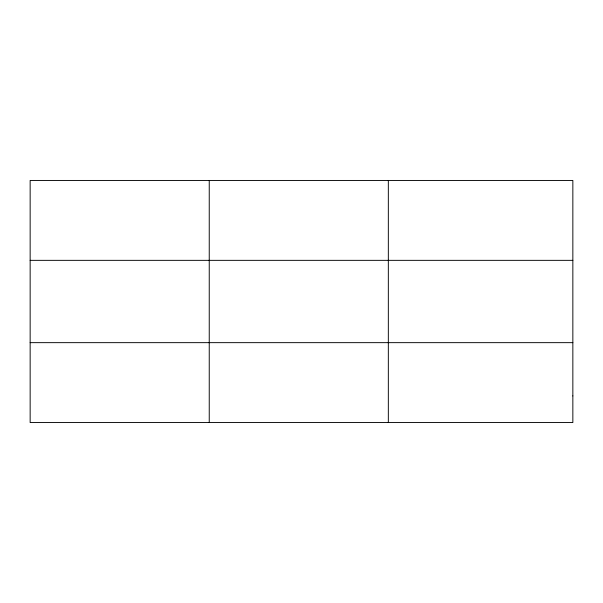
<?xml version="1.0" encoding="UTF-8"?>
<svg xmlns="http://www.w3.org/2000/svg" width="603" height="603" viewBox="0 0 603 603"><rect width="100%" height="100%" fill="white"/><g stroke="black" fill="none" stroke-linecap="round" stroke-linejoin="round"><path stroke-width="0.9" d="M209.241 422.552L209.241 180.448M388.332 422.552L388.332 180.448M30.15 260.345L572.85 260.345M30.15 342.655L572.85 342.655M572.85 395.922L572.85 422.552L30.15 422.552L30.15 180.448L572.85 180.448L572.85 395.922"/></g></svg>
